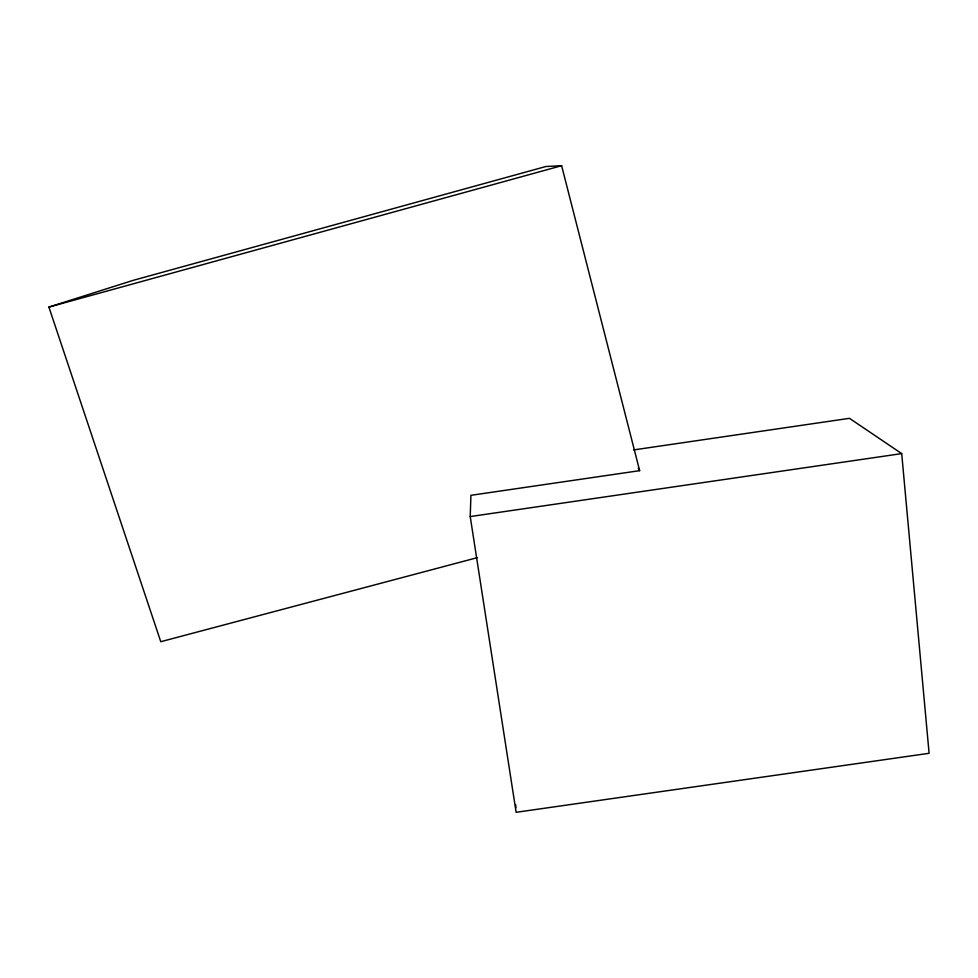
<?xml version="1.0" encoding="UTF-8"?>
<svg xmlns="http://www.w3.org/2000/svg" width="978" height="978" viewBox="0 0 978 978"><rect width="100%" height="100%" fill="white"/><g stroke="black" fill="none" stroke-linecap="round" stroke-linejoin="round"><path stroke-width="1.47" d="M633.634 449.917L849.466 418.327L901.704 453.609L929.1 753.304L516.127 812.302L470.222 516.567L470.919 495.32L639.649 470.662L561.616 165.698L545.822 166.529L133.326 280.307L48.9 307.08L160.771 641.702L477.484 557.607M48.9 307.08L561.616 165.698M470.222 516.567L901.704 453.609M638.243 467.985L639.649 470.662M515.724 804.796L515.883 807.791"/></g></svg>
